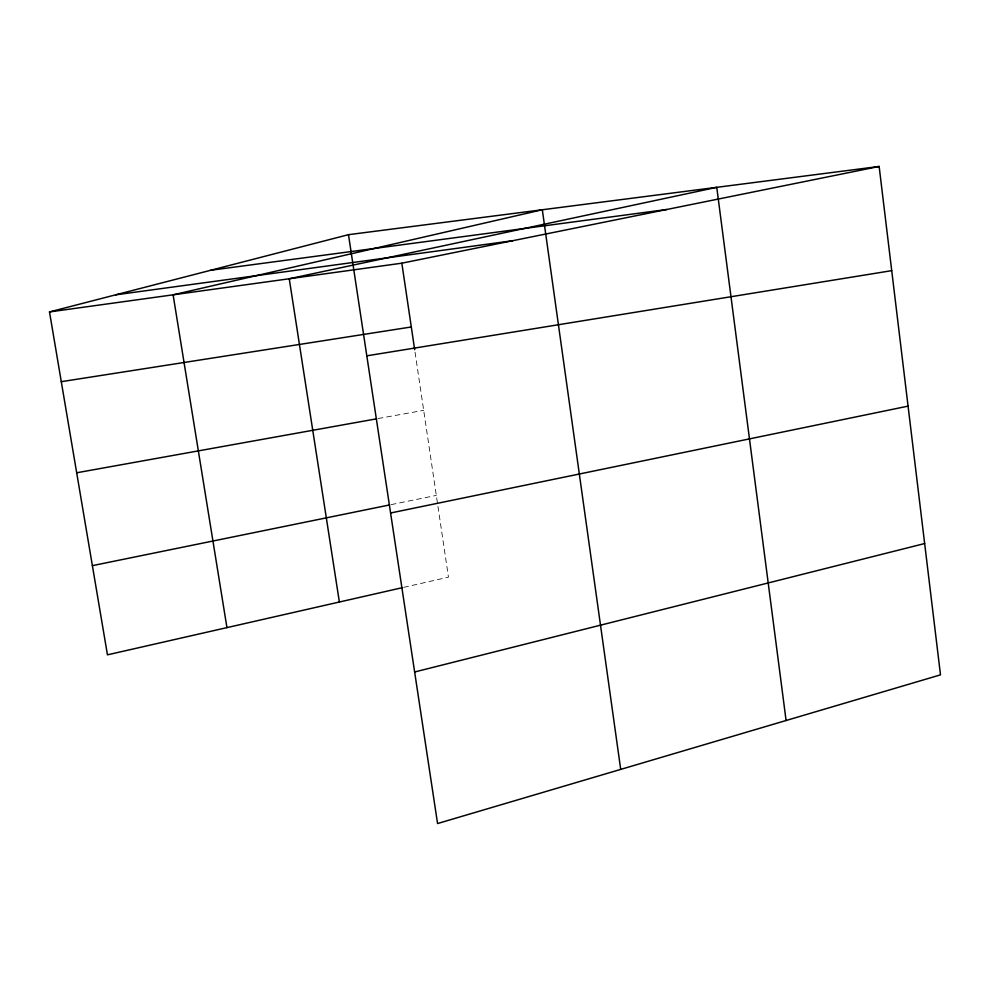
<?xml version="1.0" encoding="UTF-8"?>
<svg xmlns="http://www.w3.org/2000/svg" width="990" height="990" viewBox="0 0 990 990"><rect width="100%" height="100%" fill="white"/><g stroke="black" fill="none" stroke-linecap="round" stroke-linejoin="round"><path stroke-width="0.74" stroke-dasharray="4.95 3.71" d="M403.623 587.379L448.458 577.17L414.674 349.705M391.112 504.628L436.318 495.396M378.093 418.535L423.683 410.343"/><path stroke-width="1.49" d="M402.126 587.726L107.452 654.836L49.5 311.924L348.48 234.679L879.145 166.456L940.5 674.858L437.568 823.544L348.48 234.679M414.637 671.987L924.648 543.547M390.592 512.993L908.065 406.135M92.379 565.649L389.602 504.937M49.5 311.924L401.829 263.192L879.145 166.456M76.688 472.775L376.571 418.82M366.807 355.831L891.718 270.654M61.293 381.682L411.308 326.972M115.632 294.834L512.672 240.731M210.746 270.258L666.703 209.509M226.945 627.623L173.101 294.822L542.322 209.756L620.705 769.403M339.372 602.019L289.253 278.759L716.76 187.333L786.085 720.51M401.829 263.192L414.674 349.705"/></g></svg>
